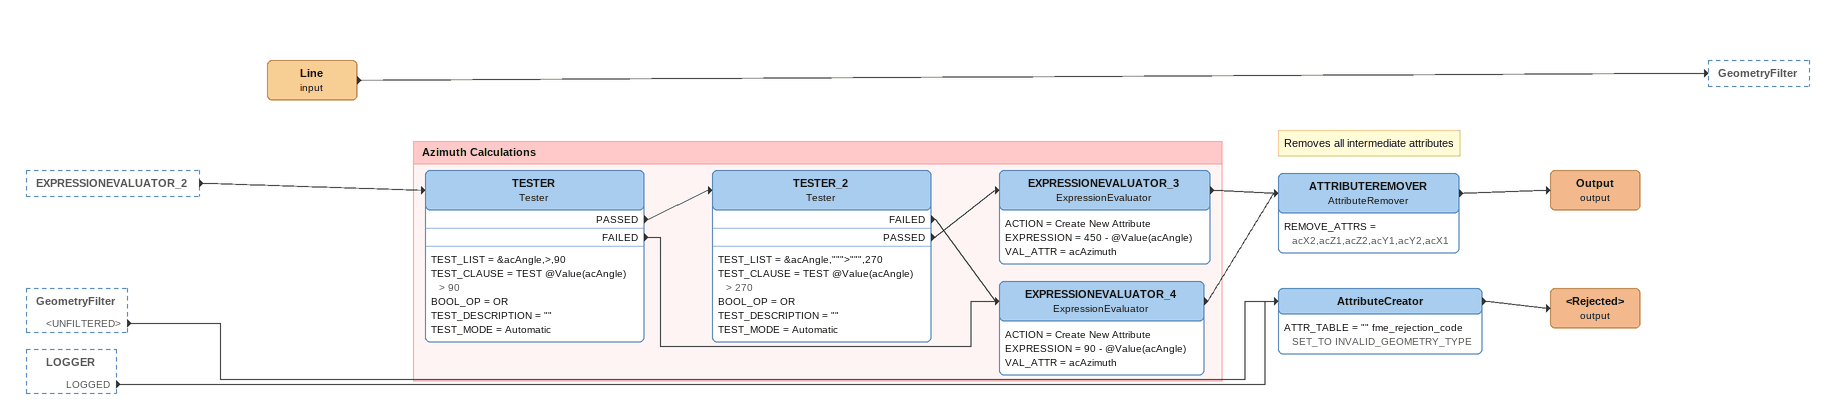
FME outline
EXPRESSIONEVALUATOR_2 [outside]
    -> TESTER
GeometryFilter [outside]
    <UNFILTERED> -> AttributeCreator
LOGGER [outside]
    LOGGED -> AttributeCreator
Line (input)
    -> GeometryFilter
Note: Removes all intermediate attributes
ATTRIBUTEREMOVER: AttributeRemover
    REMOVE_ATTRS = acX2,acZ1,acZ2,acY1,acY2,acX1
    -> Output (output)
Output (output)
AttributeCreator
    ATTR_TABLE = "" fme_rejection_code SET_TO INVALID_GEOMETRY_TYPE
    -> <Rejected> (output)
<Rejected> (output)

Bookmark: Azimuth Calculations
TESTER: Tester
    TEST_LIST = &acAngle,>,90
    TEST_CLAUSE = TEST @Value(acAngle) > 90
    BOOL_OP = OR
    TEST_DESCRIPTION = ""
    TEST_MODE = Automatic
    PASSED -> TESTER_2
    FAILED -> EXPRESSIONEVALUATOR_4
TESTER_2: Tester
    TEST_LIST = &acAngle,""">""",270
    TEST_CLAUSE = TEST @Value(acAngle) > 270
    BOOL_OP = OR
    TEST_DESCRIPTION = ""
    TEST_MODE = Automatic
    FAILED -> EXPRESSIONEVALUATOR_4
    PASSED -> EXPRESSIONEVALUATOR_3
EXPRESSIONEVALUATOR_3: ExpressionEvaluator
    ACTION = Create New Attribute
    EXPRESSION = 450 - @Value(acAngle)
    VAL_ATTR = acAzimuth
    -> ATTRIBUTEREMOVER
EXPRESSIONEVALUATOR_4: ExpressionEvaluator
    ACTION = Create New Attribute
    EXPRESSION = 90 - @Value(acAngle)
    VAL_ATTR = acAzimuth
    -> ATTRIBUTEREMOVER
